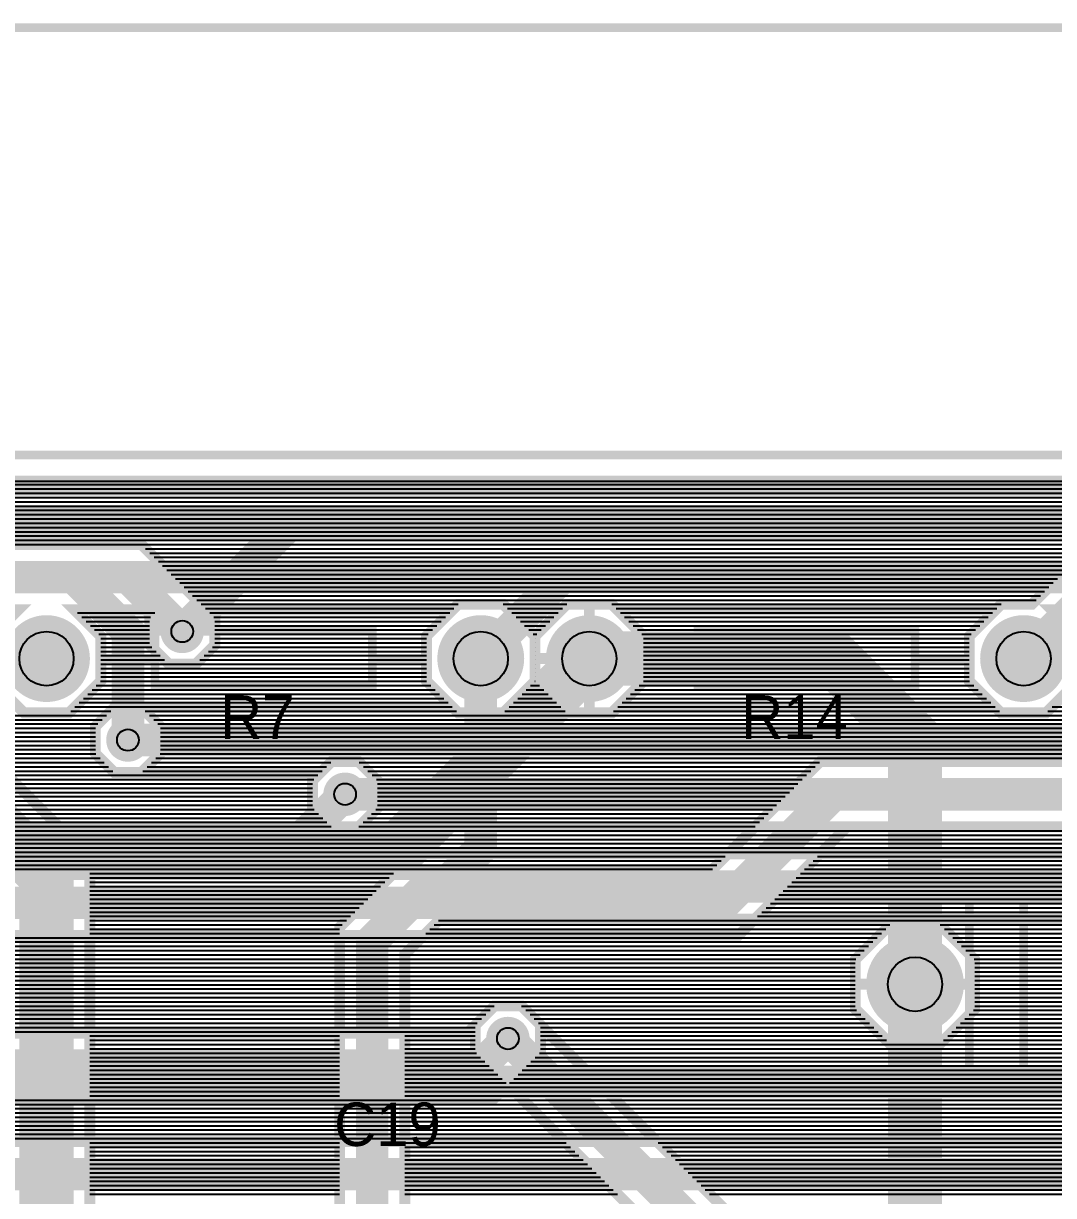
# Model space of a CAD drawing. Header units: inches. Extents: x -5.9 to 5.9, y -1.2 to 1.2.
# Drawn here: x 0.788 to 1.737, y 0.074 to 1.154 of the extents above; entities that cross this region are included whole.
import ezdxf

# ---------------------------------------------------------------- set-up
doc = ezdxf.new("R2010")
doc.units = ezdxf.units.IN
doc.layers.get('0').update_dxf_attribs({"linetype": 'CONTINUOUS'})

# ---------------------------------------------------------------- blocks, each defined once
blk = doc.blocks.new('EPAD')
at = {"const_width": 0.5}
blk.add_lwpolyline([(-0.25, 0, 1), (0.25, 0, 1)], format="xyb", close=True, dxfattribs=at)

msp = doc.modelspace()

# ---------------------------------------------------------------- linework, layer by layer
for points, const_width in [([(-5.627949, 1.149602), (5.887799, 1.149602)], 0.008), ([(-5.627949, -1.212602), (5.887799, -1.212602), (5.887799, 0.755902), (-5.627949, 0.755902), (-5.627949, -1.212602)], 0.008), ([(-5.627949, -1.212602), (5.887799, -1.212602), (5.887799, 0.755902), (-5.627949, 0.755902), (-5.627949, -1.212602)], 0.008), ([(-5.627949, -1.212602), (5.887799, -1.212602), (5.887799, 0.755902), (-5.627949, 0.755902), (-5.627949, -1.212602)], 0.008), ([(-5.4853, 0.731902), (5.745151, 0.731902), (5.705477, 0.692228)], 0.01), ([(-5.4853, 0.731902), (5.745151, 0.731902), (5.705477, 0.692228)], 0.01), ([(-5.028367, 0.7235), (3.496485, 0.7235), (3.701485, 0.5185)], 0.01), ([(1.971485, 0.4135), (1.071633, 0.4135), (1.054059, 0.431074), (1.054059, 0.455926), (1.061633, 0.4635), (0.871633, 0.4635), (0.854059, 0.481074), (0.854059, 0.505926), (0.871633, 0.5235), (1.183349, 0.5235), (1.159059, 0.547789), (1.159059, 0.589211), (1.188348, 0.6185), (1.22977, 0.6185), (1.259059, 0.589211), (1.259059, 0.547789), (1.234769, 0.5235), (1.283349, 0.5235), (1.259059, 0.547789), (1.259059, 0.589211), (1.288348, 0.6185), (1.32977, 0.6185), (1.359059, 0.589211), (1.359059, 0.547789), (1.334769, 0.5235), (1.683349, 0.5235), (1.659059, 0.547789), (1.659059, 0.589211), (1.688348, 0.6185), (1.716633, 0.6185), (1.821633, 0.7235)], 0.01), ([(3.709059, 0.4685), (3.484059, 0.6935), (-5.015941, 0.6935), (-5.065941, 0.6435), (-5.065941, -0.3565), (-4.990941, -0.4315)], 0.03), ([(0.934059, 0.5935), (1.034059, 0.6935), (5.109059, 0.6935), (5.159059, 0.6435), (5.159059, 0.5435), (5.209059, 0.4935), (5.634059, 0.4935), (5.684059, 0.4435), (5.684059, -0.4815), (5.634059, -0.5315), (5.409059, -0.5315), (5.359059, -0.5815), (5.359059, -0.7315)], 0.03), ([(3.309059, -0.5315), (3.234059, -0.4565), (3.234059, -0.1815), (3.184059, -0.1315), (2.834059, -0.1315), (2.784059, -0.0815), (2.784059, 0.6435), (2.734059, 0.6935), (1.834059, 0.6935), (1.709059, 0.5685)], 0.03), ([(-4.928367, 0.6735), (0.896485, 0.6735), (0.946485, 0.6235), (0.946485, 0.6235), (0.964059, 0.605926), (0.964059, 0.581074), (0.946485, 0.5635), (0.921633, 0.5635), (0.904059, 0.581074), (0.904059, 0.581074), (0.871633, 0.6135), (0.834769, 0.6135), (0.859059, 0.589211), (0.859059, 0.547789), (0.82977, 0.5185), (0.788348, 0.5185), (0.768348, 0.5385), (0.471485, 0.5385), (0.456484, 0.5235), (0.764059, 0.5235), (0.764059, 0.470068), (0.849059, 0.385068), (0.849059, -0.0915)], 0.01), ([(0.934059, 0.5935), (0.884059, 0.6435), (-4.915941, 0.6435), (-4.990941, 0.5685)], 0.03), ([(0.884059, 0.4935), (0.884059, 0.5935), (0.834059, 0.6435), (-3.240941, 0.6435), (-3.290941, 0.5935), (-3.290941, 0.2685)], 0.03), ([(2.209059, 0.5685), (2.134059, 0.6435), (0.284059, 0.6435), (0.109059, 0.4685), (-0.810941, 0.4685)], 0.03), ([(1.209059, 0.5685), (1.284059, 0.6435), (4.734059, 0.6435), (4.809059, 0.5685)], 0.03), ([(0.759059, 0.589211), (0.783349, 0.6135), (0.296485, 0.6135)], 0.01), ([(1.759059, 0.547789), (1.72977, 0.5185), (1.688348, 0.5185), (1.659059, 0.547789), (1.659059, 0.589211), (1.683349, 0.6135), (1.334769, 0.6135), (1.359059, 0.589211), (1.359059, 0.547789), (1.32977, 0.5185), (1.288348, 0.5185), (1.259059, 0.547789), (1.259059, 0.589211), (1.283349, 0.6135), (1.234769, 0.6135), (1.259059, 0.589211), (1.259059, 0.547789), (1.22977, 0.5185), (1.188348, 0.5185), (1.159059, 0.547789), (1.159059, 0.589211), (1.183349, 0.6135), (0.956485, 0.6135), (0.964059, 0.605926), (0.964059, 0.581074), (0.946485, 0.5635), (0.921633, 0.5635), (0.904059, 0.581074), (0.904059, 0.605926), (0.911633, 0.6135), (0.834769, 0.6135), (0.859059, 0.589211), (0.859059, 0.547789), (0.82977, 0.5185), (0.788348, 0.5185), (0.759059, 0.547789)], 0.01), ([(1.309059, 0.6185), (1.309059, 0.5685)], 0.01), ([(1.783349, 0.6135), (1.734769, 0.6135), (1.759059, 0.589211)], 0.01), ([(0.909059, 0.5435), (1.109059, 0.5435), (1.109059, 0.5935), (0.909059, 0.5935), (0.909059, 0.5435)], 0.008), ([(0.909059, 0.5435), (1.109059, 0.5435), (1.109059, 0.5935), (0.909059, 0.5935), (0.909059, 0.5435)], 0.008), ([(0.909059, 0.5435), (1.109059, 0.5435), (1.109059, 0.5935), (0.909059, 0.5935), (0.909059, 0.5435)], 0.008), ([(1.409059, 0.5435), (1.609059, 0.5435), (1.609059, 0.5935), (1.409059, 0.5935), (1.409059, 0.5435)], 0.008), ([(1.409059, 0.5435), (1.609059, 0.5435), (1.609059, 0.5935), (1.409059, 0.5935), (1.409059, 0.5435)], 0.008), ([(1.409059, 0.5435), (1.609059, 0.5435), (1.609059, 0.5935), (1.409059, 0.5935), (1.409059, 0.5435)], 0.008), ([(1.209059, 0.5685), (1.209059, 0.3935), (1.159059, 0.3435), (0.534059, 0.3435), (0.459059, 0.2685), (-0.690941, 0.2685)], 0.03), ([(0.409059, -0.1315), (0.409059, 0.5185), (0.459059, 0.5685), (0.809059, 0.5685)], 0.03), ([(0.609059, 0.4685), (0.609059, 0.3935), (1.134059, 0.3935), (1.309059, 0.5685)], 0.05), ([(1.609059, 0.2685), (1.609059, 0.4935), (1.534059, 0.5685), (1.309059, 0.5685)], 0.05), ([(0.909059, 0.5685), (0.859059, 0.5685)], 0.008), ([(0.909059, 0.5685), (0.859059, 0.5685)], 0.008), ([(0.909059, 0.5685), (0.859059, 0.5685)], 0.008), ([(1.159059, 0.5685), (1.109059, 0.5685)], 0.008), ([(1.159059, 0.5685), (1.109059, 0.5685)], 0.008), ([(1.159059, 0.5685), (1.109059, 0.5685)], 0.008), ([(1.259059, 0.5685), (1.309059, 0.5685)], 0.01), ([(1.259059, 0.5685), (1.309059, 0.5685)], 0.01), ([(1.359059, 0.5685), (1.309059, 0.5685)], 0.01), ([(1.359059, 0.5685), (1.309059, 0.5685)], 0.01), ([(1.309059, 0.5185), (1.309059, 0.5685)], 0.01), ([(1.409059, 0.5685), (1.359059, 0.5685)], 0.008), ([(1.409059, 0.5685), (1.359059, 0.5685)], 0.008), ([(1.409059, 0.5685), (1.359059, 0.5685)], 0.008), ([(1.659059, 0.5685), (1.609059, 0.5685)], 0.008), ([(1.659059, 0.5685), (1.609059, 0.5685)], 0.008), ([(1.659059, 0.5685), (1.609059, 0.5685)], 0.008), ([(0.854059, 0.481074), (0.854059, 0.505926), (0.871633, 0.5235), (0.896485, 0.5235), (0.914059, 0.505926), (0.914059, 0.481074), (0.896485, 0.4635), (0.871633, 0.4635), (0.854059, 0.481074)], 0.01), ([(0.884059, 0.4935), (1.884059, 0.4935)], 0.03), ([(0.809059, -0.1315), (0.809059, 0.3685), (0.709059, 0.4685)], 0.05), ([(4.009059, -0.5315), (3.834059, -0.3565), (3.009059, -0.3565), (2.959059, -0.3065), (2.959059, 0.0435), (2.909059, 0.0935), (-0.890941, 0.0935), (-0.940941, 0.1435), (-2.665941, 0.1435), (-2.990941, 0.4685)], 0.03), ([(0.496485, 0.3735), (1.421633, 0.3735), (1.521633, 0.4735), (1.861633, 0.4735)], 0.01), ([(1.084059, 0.4435), (1.034059, 0.3935), (0.509059, 0.3935), (0.509059, 0.4685)], 0.03), ([(1.054059, 0.431074), (1.054059, 0.455926), (1.071633, 0.4735), (1.096485, 0.4735), (1.114059, 0.455926), (1.114059, 0.431074), (1.096485, 0.4135), (1.071633, 0.4135), (1.054059, 0.431074)], 0.01), ([(0.309059, 0.4435), (0.384059, 0.4435), (0.484059, 0.3435), (1.434059, 0.3435), (1.534059, 0.4435), (1.884059, 0.4435), (1.884059, 0.2435), (1.934059, 0.1935), (2.459059, 0.1935)], 0.03), ([(1.959059, 0.4435), (1.084059, 0.4435)], 0.03), ([(1.854059, 0.4135), (1.546485, 0.4135), (1.446485, 0.3135), (0.64184, 0.3135), (0.664059, 0.291281), (0.664059, 0.245719), (0.64184, 0.2235), (1.196633, 0.2235), (1.204059, 0.230926), (1.204059, 0.230926), (1.221633, 0.2485), (1.246485, 0.2485), (1.264059, 0.230926), (1.264059, 0.206074), (1.246485, 0.1885), (1.246485, 0.1885), (1.221485, 0.1635), (0.421633, 0.1635), (0.396633, 0.1885), (-0.018515, 0.1885)], 0.01), ([(1.079059, -0.283719), (1.079059, 0.320926), (1.146633, 0.3885), (1.756559, 0.3885)], 0.01), ([(0.559059, 0.1685), (1.709059, 0.1685), (1.709059, 0.3685), (0.559059, 0.3685), (0.559059, 0.1685)], 0.008), ([(0.559059, 0.1685), (1.709059, 0.1685), (1.709059, 0.3685), (0.559059, 0.3685), (0.559059, 0.1685)], 0.008), ([(0.559059, 0.1685), (1.709059, 0.1685), (1.709059, 0.3685), (0.559059, 0.3685), (0.559059, 0.1685)], 0.008), ([(1.109059, -0.3315), (1.109059, 0.3085), (1.159059, 0.3585), (1.809059, 0.3585)], 0.03), ([(1.659059, 0.1685), (1.659059, 0.3685)], 0.008), ([(1.659059, 0.1685), (1.659059, 0.3685)], 0.008), ([(1.659059, 0.1685), (1.659059, 0.3685)], 0.008), ([(1.756559, 0.3285), (1.171485, 0.3285), (1.139059, 0.296074), (1.139059, -0.283719)], 0.01), ([(1.664059, 0.291281), (1.664059, 0.245719), (1.631841, 0.2135), (1.586278, 0.2135), (1.554059, 0.245719), (1.554059, 0.291281), (1.586278, 0.3235), (1.631841, 0.3235), (1.664059, 0.291281)], 0.01), ([(1.664059, 0.291281), (1.664059, 0.245719), (1.631841, 0.2135), (1.586278, 0.2135), (1.554059, 0.245719), (1.554059, 0.291281), (1.586278, 0.3235), (1.631841, 0.3235), (1.664059, 0.291281)], 0.01), ([(1.609059, 0.3235), (1.609059, 0.2685)], 0.01), ([(1.609059, 0.3235), (1.609059, 0.2685)], 0.01), ([(1.609059, 0.2685), (1.609059, -0.0315)], 0.05), ([(1.554059, 0.2685), (1.609059, 0.2685)], 0.01), ([(1.554059, 0.2685), (1.609059, 0.2685)], 0.01), ([(1.664059, 0.2685), (1.609059, 0.2685)], 0.01), ([(1.609059, 0.2135), (1.609059, 0.2685)], 0.01), ([(1.664059, 0.2685), (1.609059, 0.2685)], 0.01), ([(1.609059, 0.2135), (1.609059, 0.2685)], 0.01), ([(1.554059, -0.143926), (1.221633, 0.1885), (1.221633, 0.1885), (1.204059, 0.206074), (1.204059, 0.230926), (1.221633, 0.2485), (1.246485, 0.2485), (1.264059, 0.230926), (1.264059, 0.230926), (1.614059, -0.119074)], 0.01), ([(-1.243516, 0.1735), (-0.828515, 0.1735), (-0.778515, 0.1235), (-0.323722, 0.1235), (-0.345941, 0.145719), (-0.345941, 0.191281), (-0.313722, 0.2235), (-0.268159, 0.2235), (-0.235941, 0.191281), (-0.235941, 0.145719), (-0.25816, 0.1235), (1.986633, 0.1235)], 0.01), ([(-0.215941, 0.2185), (0.409059, 0.2185), (0.434059, 0.1935), (1.209059, 0.1935), (1.234059, 0.2185)], 0.03), ([(1.234059, 0.2185), (1.584059, -0.1315), (1.584059, -0.9565), (1.634059, -1.0065), (1.909059, -1.0065), (1.959059, -0.9565), (1.959059, -0.4065)], 0.03), ([(1.809059, 0.1785), (-0.030941, 0.1785), (-0.040941, 0.1685)], 0.03), ([(3.309059, 0.1685), (3.234059, 0.0935), (-0.790941, 0.0935), (-0.840941, 0.1435), (-1.715941, 0.1435), (-1.765941, 0.0935)], 0.03)]:
    msp.add_lwpolyline(points, dxfattribs=dict(const_width=const_width))
for points in [[(-5.4853, 0.731902), (5.745151, 0.731902)], [(-5.4853, 0.731902), (5.745151, 0.731902)], [(-5.482119, 0.72872), (5.74197, 0.72872)], [(-5.482119, 0.72872), (5.74197, 0.72872)], [(-5.478182, 0.724783), (5.738033, 0.724783)], [(-5.478182, 0.724783), (5.738033, 0.724783)], [(-5.474245, 0.720846), (1.81898, 0.720846)], [(-5.470308, 0.716909), (1.815043, 0.716909)], [(-5.466371, 0.712972), (1.811106, 0.712972)], [(-5.462434, 0.709035), (1.807169, 0.709035)], [(-5.458497, 0.705098), (1.803232, 0.705098)], [(-5.45456, 0.701161), (1.799295, 0.701161)], [(-5.450623, 0.697224), (1.795358, 0.697224)], [(-5.446686, 0.693287), (1.791421, 0.693287)], [(-5.445626, 0.68935), (1.787484, 0.68935)], [(-5.445626, 0.685413), (1.783547, 0.685413)], [(-5.445626, 0.681476), (1.77961, 0.681476)], [(-5.445626, 0.677539), (1.775673, 0.677539)], [(-5.445626, 0.673602), (1.771736, 0.673602)], [(0.900319, 0.669665), (1.767799, 0.669665)], [(0.904256, 0.665728), (1.763862, 0.665728)], [(0.908193, 0.661791), (1.759925, 0.661791)], [(0.91213, 0.657854), (1.755988, 0.657854)], [(0.916067, 0.653917), (1.752051, 0.653917)], [(0.920004, 0.64998), (1.748114, 0.64998)], [(0.923941, 0.646043), (1.744177, 0.646043)], [(0.927878, 0.642106), (1.74024, 0.642106)], [(0.931815, 0.638169), (1.736303, 0.638169)], [(0.935752, 0.634232), (1.732366, 0.634232)], [(0.939689, 0.630295), (1.728429, 0.630295)], [(0.943626, 0.626358), (1.724492, 0.626358)], [(0.947564, 0.622421), (1.720555, 0.622421)], [(0.951501, 0.618484), (1.188333, 0.618484)], [(1.229785, 0.618484), (1.288333, 0.618484)], [(1.329785, 0.618484), (1.688333, 0.618484)], [(0.837659, 0.61061), (0.874524, 0.61061)], [(0.837659, 0.61061), (0.908743, 0.61061)], [(0.841596, 0.606673), (0.878461, 0.606673)], [(0.841596, 0.606673), (0.904806, 0.606673)], [(0.955438, 0.614547), (1.184396, 0.614547)], [(0.959375, 0.61061), (1.180459, 0.61061)], [(0.959375, 0.61061), (1.180459, 0.61061)], [(0.963312, 0.606673), (1.176522, 0.606673)], [(0.963312, 0.606673), (1.176522, 0.606673)], [(1.233722, 0.614547), (1.284396, 0.614547)], [(1.237659, 0.61061), (1.280459, 0.61061)], [(1.237659, 0.61061), (1.280459, 0.61061)], [(1.241596, 0.606673), (1.276522, 0.606673)], [(1.241596, 0.606673), (1.276522, 0.606673)], [(1.333722, 0.614547), (1.684396, 0.614547)], [(1.337659, 0.61061), (1.680459, 0.61061)], [(1.337659, 0.61061), (1.680459, 0.61061)], [(1.341596, 0.606673), (1.676522, 0.606673)], [(1.341596, 0.606673), (1.676522, 0.606673)], [(0.845533, 0.602736), (0.882398, 0.602736)], [(0.845533, 0.602736), (0.904059, 0.602736)], [(0.84947, 0.598799), (0.886335, 0.598799)], [(0.84947, 0.598799), (0.904059, 0.598799)], [(0.853407, 0.594862), (0.890272, 0.594862)], [(0.853407, 0.594862), (0.904059, 0.594862)], [(0.964059, 0.602736), (1.172585, 0.602736)], [(0.964059, 0.602736), (1.172585, 0.602736)], [(0.964059, 0.598799), (1.168648, 0.598799)], [(0.964059, 0.598799), (1.168648, 0.598799)], [(0.964059, 0.594862), (1.164711, 0.594862)], [(0.964059, 0.594862), (1.164711, 0.594862)], [(1.245533, 0.602736), (1.272585, 0.602736)], [(1.245533, 0.602736), (1.272585, 0.602736)], [(1.24947, 0.598799), (1.268648, 0.598799)], [(1.24947, 0.598799), (1.268648, 0.598799)], [(1.253407, 0.594862), (1.264711, 0.594862)], [(1.253407, 0.594862), (1.264711, 0.594862)], [(1.345533, 0.602736), (1.672585, 0.602736)], [(1.345533, 0.602736), (1.672585, 0.602736)], [(1.34947, 0.598799), (1.668648, 0.598799)], [(1.34947, 0.598799), (1.668648, 0.598799)], [(1.353407, 0.594862), (1.664711, 0.594862)], [(1.353407, 0.594862), (1.664711, 0.594862)], [(0.857344, 0.590925), (0.894209, 0.590925)], [(0.857344, 0.590925), (0.904059, 0.590925)], [(0.859059, 0.586988), (0.898146, 0.586988)], [(0.859059, 0.586988), (0.904059, 0.586988)], [(0.964059, 0.590925), (1.160774, 0.590925)], [(0.964059, 0.590925), (1.160774, 0.590925)], [(0.964059, 0.586988), (1.159059, 0.586988)], [(0.964059, 0.586988), (1.159059, 0.586988)], [(1.257344, 0.590925), (1.260774, 0.590925)], [(1.257344, 0.590925), (1.260774, 0.590925)], [(1.259059, 0.586988), (1.259059, 0.586988)], [(1.259059, 0.586988), (1.259059, 0.586988)], [(1.357344, 0.590925), (1.660774, 0.590925)], [(1.357344, 0.590925), (1.660774, 0.590925)], [(1.359059, 0.586988), (1.659059, 0.586988)], [(1.359059, 0.586988), (1.659059, 0.586988)], [(0.859059, 0.583051), (0.902083, 0.583051)], [(0.859059, 0.583051), (0.904059, 0.583051)], [(0.859059, 0.579114), (0.906019, 0.579114)], [(0.859059, 0.579114), (0.906019, 0.579114)], [(0.859059, 0.575177), (0.909956, 0.575177)], [(0.859059, 0.575177), (0.909956, 0.575177)], [(0.958162, 0.575177), (1.159059, 0.575177)], [(0.958162, 0.575177), (1.159059, 0.575177)], [(0.962099, 0.579114), (1.159059, 0.579114)], [(0.962099, 0.579114), (1.159059, 0.579114)], [(0.964059, 0.583051), (1.159059, 0.583051)], [(0.964059, 0.583051), (1.159059, 0.583051)], [(1.259059, 0.583051), (1.259059, 0.583051)], [(1.259059, 0.583051), (1.259059, 0.583051)], [(1.259059, 0.579114), (1.259059, 0.579114)], [(1.259059, 0.579114), (1.259059, 0.579114)], [(1.259059, 0.575177), (1.259059, 0.575177)], [(1.259059, 0.575177), (1.259059, 0.575177)], [(1.359059, 0.583051), (1.659059, 0.583051)], [(1.359059, 0.583051), (1.659059, 0.583051)], [(1.359059, 0.579114), (1.659059, 0.579114)], [(1.359059, 0.579114), (1.659059, 0.579114)], [(1.359059, 0.575177), (1.659059, 0.575177)], [(1.359059, 0.575177), (1.659059, 0.575177)], [(0.859059, 0.57124), (0.913893, 0.57124)], [(0.859059, 0.57124), (0.913893, 0.57124)], [(0.859059, 0.567303), (0.91783, 0.567303)], [(0.859059, 0.567303), (0.91783, 0.567303)], [(0.859059, 0.563366), (1.159059, 0.563366)], [(0.859059, 0.563366), (1.159059, 0.563366)], [(0.950288, 0.567303), (1.159059, 0.567303)], [(0.950288, 0.567303), (1.159059, 0.567303)], [(0.954225, 0.57124), (1.159059, 0.57124)], [(0.954225, 0.57124), (1.159059, 0.57124)], [(1.259059, 0.57124), (1.259059, 0.57124)], [(1.259059, 0.57124), (1.259059, 0.57124)], [(1.259059, 0.567303), (1.259059, 0.567303)], [(1.259059, 0.567303), (1.259059, 0.567303)], [(1.259059, 0.563366), (1.259059, 0.563366)], [(1.259059, 0.563366), (1.259059, 0.563366)], [(1.359059, 0.57124), (1.659059, 0.57124)], [(1.359059, 0.57124), (1.659059, 0.57124)], [(1.359059, 0.567303), (1.659059, 0.567303)], [(1.359059, 0.567303), (1.659059, 0.567303)], [(1.359059, 0.563366), (1.659059, 0.563366)], [(1.359059, 0.563366), (1.659059, 0.563366)], [(0.859059, 0.559429), (1.159059, 0.559429)], [(0.859059, 0.559429), (1.159059, 0.559429)], [(0.859059, 0.555492), (1.159059, 0.555492)], [(0.859059, 0.555492), (1.159059, 0.555492)], [(0.859059, 0.551555), (1.159059, 0.551555)], [(0.859059, 0.551555), (1.159059, 0.551555)], [(1.259059, 0.559429), (1.259059, 0.559429)], [(1.259059, 0.559429), (1.259059, 0.559429)], [(1.259059, 0.555492), (1.259059, 0.555492)], [(1.259059, 0.555492), (1.259059, 0.555492)], [(1.259059, 0.551555), (1.259059, 0.551555)], [(1.259059, 0.551555), (1.259059, 0.551555)], [(1.359059, 0.559429), (1.659059, 0.559429)], [(1.359059, 0.559429), (1.659059, 0.559429)], [(1.359059, 0.555492), (1.659059, 0.555492)], [(1.359059, 0.555492), (1.659059, 0.555492)], [(1.359059, 0.551555), (1.659059, 0.551555)], [(1.359059, 0.551555), (1.659059, 0.551555)], [(0.85495, 0.543681), (1.163168, 0.543681)], [(0.85495, 0.543681), (1.163168, 0.543681)], [(0.858887, 0.547618), (1.159231, 0.547618)], [(0.858887, 0.547618), (1.159231, 0.547618)], [(1.25495, 0.543681), (1.263168, 0.543681)], [(1.25495, 0.543681), (1.263168, 0.543681)], [(1.258887, 0.547618), (1.259231, 0.547618)], [(1.258887, 0.547618), (1.259231, 0.547618)], [(1.35495, 0.543681), (1.663168, 0.543681)], [(1.35495, 0.543681), (1.663168, 0.543681)], [(1.358887, 0.547618), (1.659231, 0.547618)], [(1.358887, 0.547618), (1.659231, 0.547618)], [(0.843139, 0.53187), (1.174979, 0.53187)], [(0.843139, 0.53187), (1.174979, 0.53187)], [(0.847076, 0.535807), (1.171042, 0.535807)], [(0.847076, 0.535807), (1.171042, 0.535807)], [(0.851013, 0.539744), (1.167105, 0.539744)], [(0.851013, 0.539744), (1.167105, 0.539744)], [(1.243139, 0.53187), (1.274979, 0.53187)], [(1.243139, 0.53187), (1.274979, 0.53187)], [(1.247076, 0.535807), (1.271042, 0.535807)], [(1.247076, 0.535807), (1.271042, 0.535807)], [(1.251013, 0.539744), (1.267105, 0.539744)], [(1.251013, 0.539744), (1.267105, 0.539744)], [(1.343139, 0.53187), (1.674979, 0.53187)], [(1.343139, 0.53187), (1.674979, 0.53187)], [(1.347076, 0.535807), (1.671042, 0.535807)], [(1.347076, 0.535807), (1.671042, 0.535807)], [(1.351013, 0.539744), (1.667105, 0.539744)], [(1.351013, 0.539744), (1.667105, 0.539744)], [(0.831328, 0.520059), (0.868192, 0.520059)], [(0.831328, 0.520059), (0.868192, 0.520059)], [(0.835265, 0.523996), (1.182853, 0.523996)], [(0.835265, 0.523996), (1.182853, 0.523996)], [(0.839202, 0.527933), (1.178916, 0.527933)], [(0.839202, 0.527933), (1.178916, 0.527933)], [(0.899926, 0.520059), (1.18679, 0.520059)], [(1.231328, 0.520059), (1.28679, 0.520059)], [(1.235265, 0.523996), (1.282853, 0.523996)], [(1.235265, 0.523996), (1.282853, 0.523996)], [(1.239202, 0.527933), (1.278916, 0.527933)], [(1.239202, 0.527933), (1.278916, 0.527933)], [(1.331328, 0.520059), (1.68679, 0.520059)], [(1.335265, 0.523996), (1.682853, 0.523996)], [(1.335265, 0.523996), (1.682853, 0.523996)], [(1.339202, 0.527933), (1.678916, 0.527933)], [(1.339202, 0.527933), (1.678916, 0.527933)], [(1.731328, 0.520059), (1.78679, 0.520059)], [(1.735265, 0.523996), (1.782853, 0.523996)], [(0.764059, 0.516122), (0.864255, 0.516122)], [(0.764059, 0.516122), (0.864255, 0.516122)], [(0.764059, 0.512185), (0.860318, 0.512185)], [(0.764059, 0.512185), (0.860318, 0.512185)], [(0.764059, 0.508248), (0.856381, 0.508248)], [(0.764059, 0.508248), (0.856381, 0.508248)], [(0.903863, 0.516122), (1.864255, 0.516122)], [(0.9078, 0.512185), (1.860318, 0.512185)], [(0.911737, 0.508248), (1.856381, 0.508248)], [(0.764059, 0.504311), (0.854059, 0.504311)], [(0.764059, 0.504311), (0.854059, 0.504311)], [(0.764059, 0.500374), (0.854059, 0.500374)], [(0.764059, 0.500374), (0.854059, 0.500374)], [(0.914059, 0.504311), (1.854059, 0.504311)], [(0.914059, 0.500374), (1.854059, 0.500374)], [(0.764059, 0.496437), (0.854059, 0.496437)], [(0.764059, 0.496437), (0.854059, 0.496437)], [(0.764059, 0.4925), (0.854059, 0.4925)], [(0.764059, 0.4925), (0.854059, 0.4925)], [(0.764059, 0.488563), (0.854059, 0.488563)], [(0.764059, 0.488563), (0.854059, 0.488563)], [(0.914059, 0.496437), (1.854059, 0.496437)], [(0.914059, 0.4925), (1.854059, 0.4925)], [(0.914059, 0.488563), (1.854059, 0.488563)], [(0.764059, 0.484626), (0.854059, 0.484626)], [(0.764059, 0.484626), (0.854059, 0.484626)], [(0.764059, 0.480689), (0.854444, 0.480689)], [(0.764059, 0.480689), (0.854444, 0.480689)], [(0.764059, 0.476752), (0.858381, 0.476752)], [(0.764059, 0.476752), (0.858381, 0.476752)], [(0.909737, 0.476752), (1.858381, 0.476752)], [(0.913674, 0.480689), (1.854444, 0.480689)], [(0.914059, 0.484626), (1.854059, 0.484626)], [(0.764059, 0.472815), (0.862318, 0.472815)], [(0.764059, 0.472815), (0.862318, 0.472815)], [(0.764059, 0.468878), (0.866255, 0.468878)], [(0.764059, 0.464941), (0.870192, 0.464941)], [(0.765249, 0.468878), (0.866255, 0.468878)], [(0.769186, 0.464941), (0.870192, 0.464941)], [(0.897926, 0.464941), (1.063074, 0.464941)], [(0.901863, 0.468878), (1.067011, 0.468878)], [(0.9058, 0.472815), (1.070948, 0.472815)], [(1.09717, 0.472815), (1.520949, 0.472815)], [(1.101107, 0.468878), (1.517012, 0.468878)], [(1.105044, 0.464941), (1.513075, 0.464941)], [(0.764059, 0.461004), (1.059137, 0.461004)], [(0.764059, 0.457067), (1.0552, 0.457067)], [(0.773123, 0.461004), (1.059137, 0.461004)], [(0.77706, 0.457067), (1.0552, 0.457067)], [(1.108981, 0.461004), (1.509138, 0.461004)], [(1.112918, 0.457067), (1.505201, 0.457067)], [(0.764059, 0.45313), (1.054059, 0.45313)], [(0.764059, 0.449193), (1.054059, 0.449193)], [(0.764059, 0.445256), (1.054059, 0.445256)], [(0.780997, 0.45313), (1.054059, 0.45313)], [(0.784934, 0.449193), (1.054059, 0.449193)], [(0.788871, 0.445256), (1.054059, 0.445256)], [(1.114059, 0.45313), (1.501264, 0.45313)], [(1.114059, 0.449193), (1.497327, 0.449193)], [(1.114059, 0.445256), (1.49339, 0.445256)], [(0.764059, 0.441319), (1.054059, 0.441319)], [(0.764059, 0.437382), (1.054059, 0.437382)], [(0.764059, 0.433445), (1.054059, 0.433445)], [(0.792808, 0.441319), (1.054059, 0.441319)], [(0.796745, 0.437382), (1.054059, 0.437382)], [(0.800682, 0.433445), (1.054059, 0.433445)], [(1.114059, 0.441319), (1.489453, 0.441319)], [(1.114059, 0.437382), (1.485516, 0.437382)], [(1.114059, 0.433445), (1.481579, 0.433445)], [(0.764059, 0.429508), (1.055625, 0.429508)], [(0.764059, 0.425571), (1.059562, 0.425571)], [(0.764059, 0.421634), (1.063499, 0.421634)], [(0.804619, 0.429508), (1.055625, 0.429508)], [(0.808556, 0.425571), (1.059562, 0.425571)], [(0.812493, 0.421634), (1.063499, 0.421634)], [(1.104619, 0.421634), (1.469768, 0.421634)], [(1.108556, 0.425571), (1.473705, 0.425571)], [(1.112493, 0.429508), (1.477642, 0.429508)], [(0.764059, 0.417697), (1.067436, 0.417697)], [(0.764059, 0.41376), (1.071373, 0.41376)], [(0.81643, 0.417697), (1.067436, 0.417697)], [(0.820367, 0.41376), (1.071373, 0.41376)], [(1.096745, 0.41376), (1.461894, 0.41376)], [(1.100682, 0.417697), (1.465831, 0.417697)], [(0.460161, 0.409823), (1.457957, 0.409823)], [(0.464098, 0.405886), (1.45402, 0.405886)], [(0.468035, 0.401949), (1.450083, 0.401949)], [(0.824304, 0.409823), (1.756559, 0.409823)], [(0.828241, 0.405886), (1.756559, 0.405886)], [(0.832178, 0.401949), (1.756559, 0.401949)], [(1.534933, 0.401949), (1.756559, 0.401949)], [(1.53887, 0.405886), (1.756559, 0.405886)], [(1.542807, 0.409823), (1.756559, 0.409823)], [(0.471972, 0.398012), (1.446146, 0.398012)], [(0.475909, 0.394075), (1.442209, 0.394075)], [(0.479846, 0.390138), (1.438272, 0.390138)], [(0.836115, 0.398012), (1.756559, 0.398012)], [(0.840052, 0.394075), (1.756559, 0.394075)], [(0.843989, 0.390138), (1.756559, 0.390138)], [(1.523122, 0.390138), (1.756559, 0.390138)], [(1.527059, 0.394075), (1.756559, 0.394075)], [(1.530996, 0.398012), (1.756559, 0.398012)], [(0.483783, 0.386201), (1.434335, 0.386201)], [(0.48772, 0.382264), (1.430398, 0.382264)], [(0.491657, 0.378327), (1.426461, 0.378327)], [(0.847926, 0.386201), (1.144335, 0.386201)], [(0.849059, 0.382264), (1.140398, 0.382264)], [(0.849059, 0.378327), (1.136461, 0.378327)], [(1.511311, 0.378327), (1.756559, 0.378327)], [(1.515248, 0.382264), (1.756559, 0.382264)], [(1.519185, 0.386201), (1.756559, 0.386201)], [(0.495594, 0.37439), (1.422524, 0.37439)], [(0.849059, 0.37439), (1.132524, 0.37439)], [(0.849059, 0.370453), (1.128587, 0.370453)], [(1.503437, 0.370453), (1.756559, 0.370453)], [(1.507374, 0.37439), (1.756559, 0.37439)], [(0.849059, 0.366516), (1.12465, 0.366516)], [(0.849059, 0.362579), (1.120713, 0.362579)], [(0.849059, 0.358642), (1.116776, 0.358642)], [(1.491626, 0.358642), (1.756559, 0.358642)], [(1.495563, 0.362579), (1.756559, 0.362579)], [(1.4995, 0.366516), (1.756559, 0.366516)], [(0.849059, 0.354705), (1.112839, 0.354705)], [(0.849059, 0.350768), (1.108902, 0.350768)], [(0.849059, 0.346831), (1.104965, 0.346831)], [(1.479815, 0.346831), (1.756559, 0.346831)], [(1.483752, 0.350768), (1.756559, 0.350768)], [(1.487689, 0.354705), (1.756559, 0.354705)], [(0.849059, 0.342894), (1.101028, 0.342894)], [(0.849059, 0.338957), (1.097091, 0.338957)], [(0.849059, 0.33502), (1.093154, 0.33502)], [(1.468004, 0.33502), (1.756559, 0.33502)], [(1.471941, 0.338957), (1.756559, 0.338957)], [(1.475878, 0.342894), (1.756559, 0.342894)], [(0.849059, 0.331083), (1.089217, 0.331083)], [(0.849059, 0.327146), (1.08528, 0.327146)], [(1.17013, 0.327146), (1.756559, 0.327146)], [(1.46013, 0.327146), (1.756559, 0.327146)], [(1.464067, 0.331083), (1.756559, 0.331083)], [(0.849059, 0.323209), (1.081343, 0.323209)], [(0.849059, 0.319272), (1.079059, 0.319272)], [(0.849059, 0.315335), (1.079059, 0.315335)], [(1.158319, 0.315335), (1.578113, 0.315335)], [(1.162256, 0.319272), (1.58205, 0.319272)], [(1.166193, 0.323209), (1.585987, 0.323209)], [(1.448319, 0.315335), (1.578113, 0.315335)], [(1.452256, 0.319272), (1.58205, 0.319272)], [(1.456193, 0.323209), (1.585987, 0.323209)], [(1.632131, 0.323209), (1.756559, 0.323209)], [(1.632131, 0.323209), (1.756559, 0.323209)], [(1.636069, 0.319272), (1.756559, 0.319272)], [(1.636069, 0.319272), (1.756559, 0.319272)], [(1.640006, 0.315335), (1.756559, 0.315335)], [(1.640006, 0.315335), (1.756559, 0.315335)], [(0.643943, 0.311398), (1.574176, 0.311398)], [(0.64788, 0.307461), (1.570239, 0.307461)], [(0.651817, 0.303524), (1.566302, 0.303524)], [(0.849059, 0.311398), (1.079059, 0.311398)], [(0.849059, 0.307461), (1.079059, 0.307461)], [(0.849059, 0.303524), (1.079059, 0.303524)], [(1.146508, 0.303524), (1.566302, 0.303524)], [(1.150445, 0.307461), (1.570239, 0.307461)], [(1.154382, 0.311398), (1.574176, 0.311398)], [(1.643943, 0.311398), (1.756559, 0.311398)], [(1.643943, 0.311398), (1.756559, 0.311398)], [(1.64788, 0.307461), (1.756559, 0.307461)], [(1.64788, 0.307461), (1.756559, 0.307461)], [(1.651817, 0.303524), (1.756559, 0.303524)], [(1.651817, 0.303524), (1.756559, 0.303524)], [(0.655754, 0.299587), (1.562365, 0.299587)], [(0.659691, 0.29565), (1.558428, 0.29565)], [(0.663628, 0.291713), (1.554491, 0.291713)], [(0.849059, 0.299587), (1.079059, 0.299587)], [(0.849059, 0.29565), (1.079059, 0.29565)], [(0.849059, 0.291713), (1.079059, 0.291713)], [(1.139059, 0.29565), (1.558428, 0.29565)], [(1.139059, 0.291713), (1.554491, 0.291713)], [(1.142571, 0.299587), (1.562365, 0.299587)], [(1.655754, 0.299587), (1.756559, 0.299587)], [(1.655754, 0.299587), (1.756559, 0.299587)], [(1.659691, 0.29565), (1.756559, 0.29565)], [(1.659691, 0.29565), (1.756559, 0.29565)], [(1.663628, 0.291713), (1.756559, 0.291713)], [(1.663628, 0.291713), (1.756559, 0.291713)], [(0.664059, 0.287776), (1.554059, 0.287776)], [(0.664059, 0.283839), (1.554059, 0.283839)], [(0.849059, 0.287776), (1.079059, 0.287776)], [(0.849059, 0.283839), (1.079059, 0.283839)], [(1.139059, 0.287776), (1.554059, 0.287776)], [(1.139059, 0.283839), (1.554059, 0.283839)], [(1.664059, 0.287776), (1.756559, 0.287776)], [(1.664059, 0.287776), (1.756559, 0.287776)], [(1.664059, 0.283839), (1.756559, 0.283839)], [(1.664059, 0.283839), (1.756559, 0.283839)], [(0.664059, 0.279902), (1.554059, 0.279902)], [(0.664059, 0.275965), (1.554059, 0.275965)], [(0.664059, 0.272028), (1.554059, 0.272028)], [(0.849059, 0.279902), (1.079059, 0.279902)], [(0.849059, 0.275965), (1.079059, 0.275965)], [(0.849059, 0.272028), (1.079059, 0.272028)], [(1.139059, 0.279902), (1.554059, 0.279902)], [(1.139059, 0.275965), (1.554059, 0.275965)], [(1.139059, 0.272028), (1.554059, 0.272028)], [(1.664059, 0.279902), (1.756559, 0.279902)], [(1.664059, 0.279902), (1.756559, 0.279902)], [(1.664059, 0.275965), (1.756559, 0.275965)], [(1.664059, 0.275965), (1.756559, 0.275965)], [(1.664059, 0.272028), (1.756559, 0.272028)], [(1.664059, 0.272028), (1.756559, 0.272028)], [(0.664059, 0.268091), (1.554059, 0.268091)], [(0.664059, 0.264154), (1.554059, 0.264154)], [(0.664059, 0.260217), (1.554059, 0.260217)], [(0.849059, 0.268091), (1.079059, 0.268091)], [(0.849059, 0.264154), (1.079059, 0.264154)], [(0.849059, 0.260217), (1.079059, 0.260217)], [(1.139059, 0.268091), (1.554059, 0.268091)], [(1.139059, 0.264154), (1.554059, 0.264154)], [(1.139059, 0.260217), (1.554059, 0.260217)], [(1.664059, 0.268091), (1.756559, 0.268091)], [(1.664059, 0.268091), (1.756559, 0.268091)], [(1.664059, 0.264154), (1.756559, 0.264154)], [(1.664059, 0.264154), (1.756559, 0.264154)], [(1.664059, 0.260217), (1.756559, 0.260217)], [(1.664059, 0.260217), (1.756559, 0.260217)], [(0.664059, 0.25628), (1.554059, 0.25628)], [(0.664059, 0.252343), (1.554059, 0.252343)], [(0.664059, 0.248406), (1.221539, 0.248406)], [(0.849059, 0.25628), (1.079059, 0.25628)], [(0.849059, 0.252343), (1.079059, 0.252343)], [(0.849059, 0.248406), (1.079059, 0.248406)], [(1.139059, 0.25628), (1.554059, 0.25628)], [(1.139059, 0.252343), (1.554059, 0.252343)], [(1.139059, 0.248406), (1.221539, 0.248406)], [(1.24658, 0.248406), (1.554059, 0.248406)], [(1.24658, 0.248406), (1.554059, 0.248406)], [(1.664059, 0.25628), (1.756559, 0.25628)], [(1.664059, 0.25628), (1.756559, 0.25628)], [(1.664059, 0.252343), (1.756559, 0.252343)], [(1.664059, 0.252343), (1.756559, 0.252343)], [(1.664059, 0.248406), (1.756559, 0.248406)], [(1.664059, 0.248406), (1.756559, 0.248406)], [(0.658872, 0.240531), (1.213665, 0.240531)], [(0.662809, 0.244469), (1.217602, 0.244469)], [(0.849059, 0.244469), (1.079059, 0.244469)], [(0.849059, 0.240531), (1.079059, 0.240531)], [(1.139059, 0.244469), (1.217602, 0.244469)], [(1.139059, 0.240531), (1.213665, 0.240531)], [(1.250517, 0.244469), (1.555309, 0.244469)], [(1.250517, 0.244469), (1.555309, 0.244469)], [(1.254454, 0.240531), (1.559246, 0.240531)], [(1.254454, 0.240531), (1.559246, 0.240531)], [(1.658872, 0.240531), (1.756559, 0.240531)], [(1.658872, 0.240531), (1.756559, 0.240531)], [(1.662809, 0.244469), (1.756559, 0.244469)], [(1.662809, 0.244469), (1.756559, 0.244469)], [(0.647061, 0.22872), (1.201854, 0.22872)], [(0.650998, 0.232657), (1.205791, 0.232657)], [(0.654935, 0.236594), (1.209728, 0.236594)], [(0.849059, 0.236594), (1.079059, 0.236594)], [(0.849059, 0.232657), (1.079059, 0.232657)], [(0.849059, 0.22872), (1.079059, 0.22872)], [(1.139059, 0.236594), (1.209728, 0.236594)], [(1.139059, 0.232657), (1.205791, 0.232657)], [(1.139059, 0.22872), (1.204059, 0.22872)], [(1.258391, 0.236594), (1.563183, 0.236594)], [(1.258391, 0.236594), (1.563183, 0.236594)], [(1.262328, 0.232657), (1.56712, 0.232657)], [(1.262328, 0.232657), (1.56712, 0.232657)], [(1.264059, 0.22872), (1.571057, 0.22872)], [(1.266264, 0.22872), (1.571057, 0.22872)], [(1.647061, 0.22872), (1.756559, 0.22872)], [(1.647061, 0.22872), (1.756559, 0.22872)], [(1.650998, 0.232657), (1.756559, 0.232657)], [(1.650998, 0.232657), (1.756559, 0.232657)], [(1.654935, 0.236594), (1.756559, 0.236594)], [(1.654935, 0.236594), (1.756559, 0.236594)], [(0.643124, 0.224783), (1.197917, 0.224783)], [(0.849059, 0.224783), (1.079059, 0.224783)], [(0.849059, 0.220846), (1.079059, 0.220846)], [(0.849059, 0.216909), (1.079059, 0.216909)], [(1.139059, 0.224783), (1.204059, 0.224783)], [(1.139059, 0.220846), (1.204059, 0.220846)], [(1.139059, 0.216909), (1.204059, 0.216909)], [(1.264059, 0.224783), (1.574994, 0.224783)], [(1.264059, 0.220846), (1.578931, 0.220846)], [(1.264059, 0.216909), (1.582869, 0.216909)], [(1.270201, 0.224783), (1.574994, 0.224783)], [(1.274138, 0.220846), (1.578931, 0.220846)], [(1.278075, 0.216909), (1.582869, 0.216909)], [(1.63525, 0.216909), (1.756559, 0.216909)], [(1.63525, 0.216909), (1.756559, 0.216909)], [(1.639187, 0.220846), (1.756559, 0.220846)], [(1.639187, 0.220846), (1.756559, 0.220846)], [(1.643124, 0.224783), (1.756559, 0.224783)], [(1.643124, 0.224783), (1.756559, 0.224783)], [(0.849059, 0.212972), (1.079059, 0.212972)], [(0.849059, 0.209035), (1.079059, 0.209035)], [(1.139059, 0.212972), (1.204059, 0.212972)], [(1.139059, 0.209035), (1.204059, 0.209035)], [(1.264059, 0.212972), (1.756559, 0.212972)], [(1.264059, 0.209035), (1.756559, 0.209035)], [(1.282012, 0.212972), (1.756559, 0.212972)], [(1.285949, 0.209035), (1.756559, 0.209035)], [(0.849059, 0.205098), (1.079059, 0.205098)], [(0.849059, 0.201161), (1.079059, 0.201161)], [(0.849059, 0.197224), (1.079059, 0.197224)], [(1.139059, 0.205098), (1.205035, 0.205098)], [(1.139059, 0.201161), (1.208972, 0.201161)], [(1.139059, 0.197224), (1.212909, 0.197224)], [(1.255209, 0.197224), (1.756559, 0.197224)], [(1.259146, 0.201161), (1.756559, 0.201161)], [(1.263083, 0.205098), (1.756559, 0.205098)], [(1.289886, 0.205098), (1.756559, 0.205098)], [(1.293823, 0.201161), (1.756559, 0.201161)], [(1.29776, 0.197224), (1.756559, 0.197224)], [(0.849059, 0.193287), (1.079059, 0.193287)], [(0.849059, 0.18935), (1.079059, 0.18935)], [(0.849059, 0.185413), (1.079059, 0.185413)], [(1.139059, 0.193287), (1.216846, 0.193287)], [(1.139059, 0.18935), (1.220783, 0.18935)], [(1.139059, 0.185413), (1.22472, 0.185413)], [(1.243398, 0.185413), (1.756559, 0.185413)], [(1.247335, 0.18935), (1.756559, 0.18935)], [(1.251272, 0.193287), (1.756559, 0.193287)], [(1.301697, 0.193287), (1.756559, 0.193287)], [(1.305634, 0.18935), (1.756559, 0.18935)], [(1.309571, 0.185413), (1.756559, 0.185413)], [(0.849059, 0.181476), (1.079059, 0.181476)], [(0.849059, 0.177539), (1.079059, 0.177539)], [(0.849059, 0.173602), (1.079059, 0.173602)], [(1.139059, 0.181476), (1.228657, 0.181476)], [(1.139059, 0.177539), (1.232594, 0.177539)], [(1.139059, 0.173602), (1.236531, 0.173602)], [(1.231587, 0.173602), (1.756559, 0.173602)], [(1.235524, 0.177539), (1.756559, 0.177539)], [(1.239461, 0.181476), (1.756559, 0.181476)], [(1.313508, 0.181476), (1.756559, 0.181476)], [(1.317445, 0.177539), (1.756559, 0.177539)], [(1.321382, 0.173602), (1.756559, 0.173602)], [(0.849059, 0.169665), (1.079059, 0.169665)], [(0.849059, 0.165728), (1.079059, 0.165728)], [(1.139059, 0.169665), (1.240469, 0.169665)], [(1.139059, 0.165728), (1.244406, 0.165728)], [(1.223713, 0.165728), (1.756559, 0.165728)], [(1.22765, 0.169665), (1.756559, 0.169665)], [(1.325319, 0.169665), (1.756559, 0.169665)], [(1.329256, 0.165728), (1.756559, 0.165728)], [(-0.013098, 0.153917), (1.756559, 0.153917)], [(-0.010941, 0.161791), (1.756559, 0.161791)], [(-0.010941, 0.157854), (1.756559, 0.157854)], [(0.849059, 0.161791), (1.079059, 0.161791)], [(0.849059, 0.157854), (1.079059, 0.157854)], [(0.849059, 0.153917), (1.079059, 0.153917)], [(1.139059, 0.161791), (1.248343, 0.161791)], [(1.139059, 0.157854), (1.25228, 0.157854)], [(1.139059, 0.153917), (1.256217, 0.153917)], [(1.333193, 0.161791), (1.756559, 0.161791)], [(1.33713, 0.157854), (1.756559, 0.157854)], [(1.341067, 0.153917), (1.756559, 0.153917)], [(-0.024909, 0.142106), (1.756559, 0.142106)], [(-0.020972, 0.146043), (1.756559, 0.146043)], [(-0.017035, 0.14998), (1.756559, 0.14998)], [(0.849059, 0.14998), (1.079059, 0.14998)], [(0.849059, 0.146043), (1.079059, 0.146043)], [(0.849059, 0.142106), (1.079059, 0.142106)], [(1.139059, 0.14998), (1.260154, 0.14998)], [(1.139059, 0.146043), (1.264091, 0.146043)], [(1.139059, 0.142106), (1.268028, 0.142106)], [(1.345004, 0.14998), (1.756559, 0.14998)], [(1.348941, 0.146043), (1.756559, 0.146043)], [(1.352878, 0.142106), (1.756559, 0.142106)], [(-0.251365, 0.130295), (1.756559, 0.130295)], [(-0.247428, 0.134232), (1.756559, 0.134232)], [(-0.243491, 0.138169), (1.756559, 0.138169)], [(0.849059, 0.138169), (1.079059, 0.138169)], [(0.849059, 0.134232), (1.079059, 0.134232)], [(0.849059, 0.130295), (1.079059, 0.130295)], [(1.139059, 0.138169), (1.271965, 0.138169)], [(1.139059, 0.134232), (1.275902, 0.134232)], [(1.139059, 0.130295), (1.279839, 0.130295)], [(1.356815, 0.138169), (1.756559, 0.138169)], [(1.360752, 0.134232), (1.756559, 0.134232)], [(1.364689, 0.130295), (1.756559, 0.130295)], [(-0.255302, 0.126358), (1.756559, 0.126358)], [(0.849059, 0.126358), (1.079059, 0.126358)], [(0.849059, 0.122421), (1.079059, 0.122421)], [(1.139059, 0.126358), (1.283776, 0.126358)], [(1.139059, 0.122421), (1.287713, 0.122421)], [(1.368626, 0.126358), (1.756559, 0.126358)], [(1.372563, 0.122421), (1.987712, 0.122421)], [(0.849059, 0.118484), (1.079059, 0.118484)], [(0.849059, 0.114547), (1.079059, 0.114547)], [(0.849059, 0.11061), (1.079059, 0.11061)], [(1.139059, 0.118484), (1.29165, 0.118484)], [(1.139059, 0.114547), (1.295587, 0.114547)], [(1.139059, 0.11061), (1.299524, 0.11061)], [(1.3765, 0.118484), (1.991649, 0.118484)], [(1.380437, 0.114547), (1.995586, 0.114547)], [(1.384374, 0.11061), (2.179059, 0.11061)], [(0.849059, 0.106673), (1.079059, 0.106673)], [(0.849059, 0.102736), (1.079059, 0.102736)], [(0.849059, 0.098799), (1.079059, 0.098799)], [(1.139059, 0.106673), (1.303461, 0.106673)], [(1.139059, 0.102736), (1.307398, 0.102736)], [(1.139059, 0.098799), (1.311335, 0.098799)], [(1.388311, 0.106673), (2.179059, 0.106673)], [(1.392248, 0.102736), (2.17587, 0.102736)], [(1.396185, 0.098799), (2.171933, 0.098799)], [(0.849059, 0.094862), (1.079059, 0.094862)], [(0.849059, 0.090925), (1.079059, 0.090925)], [(0.849059, 0.086988), (1.079059, 0.086988)], [(1.139059, 0.094862), (1.315272, 0.094862)], [(1.139059, 0.090925), (1.319209, 0.090925)], [(1.139059, 0.086988), (1.323146, 0.086988)], [(1.400122, 0.094862), (2.167996, 0.094862)], [(1.404059, 0.090925), (2.164059, 0.090925)], [(1.407996, 0.086988), (2.160122, 0.086988)], [(0.849059, 0.083051), (1.079059, 0.083051)], [(0.849059, 0.079114), (1.079059, 0.079114)], [(1.139059, 0.083051), (1.327083, 0.083051)], [(1.139059, 0.079114), (1.33102, 0.079114)], [(1.411933, 0.083051), (2.156185, 0.083051)], [(1.41587, 0.079114), (2.152248, 0.079114)], [(0.849059, 0.075177), (1.079059, 0.075177)], [(1.139059, 0.075177), (1.334957, 0.075177)], [(1.419807, 0.075177), (2.148311, 0.075177)]]:
    msp.add_lwpolyline(points)
for centre, radius in [((0.934059, 0.5935), 0.01), ((0.809059, 0.5685), 0.025), ((1.209059, 0.5685), 0.025), ((1.309059, 0.5685), 0.025), ((1.709059, 0.5685), 0.025), ((0.884059, 0.4935), 0.01), ((1.084059, 0.4435), 0.01), ((1.609059, 0.2685), 0.025), ((1.234059, 0.2185), 0.01)]:
    msp.add_circle(centre, radius)

# ---------------------------------------------------------------- block references
for p, xscale, yscale in [((0.809059, 0.5685), 0.08, 0.08), ((0.934059, 0.5935), 0.04, 0.04), ((0.934059, 0.5935), 0.03, 0.03), ((1.209059, 0.5685), 0.08, 0.08), ((1.309059, 0.5685), 0.08, 0.08), ((1.709059, 0.5685), 0.08, 0.08), ((0.809059, 0.5685), 0.07, 0.07), ((1.209059, 0.5685), 0.07, 0.07), ((1.309059, 0.5685), 0.07, 0.07), ((1.709059, 0.5685), 0.07, 0.07), ((0.884059, 0.4935), 0.04, 0.04), ((0.884059, 0.4935), 0.03, 0.03), ((1.084059, 0.4435), 0.04, 0.04), ((1.084059, 0.4435), 0.03, 0.03), ((1.609059, 0.2685), 0.09, 0.09), ((1.609059, 0.2685), 0.08, 0.08), ((1.234059, 0.2185), 0.04, 0.04), ((1.234059, 0.2185), 0.03, 0.03)]:
    msp.add_blockref('EPAD', p, dxfattribs=dict(xscale=xscale, yscale=yscale))

# ---------------------------------------------------------------- texts
for s, p in [('R7', (0.969059, 0.4945)), ('R7', (0.969059, 0.4945)), ('R7', (0.969059, 0.4945)), ('R14', (1.449059, 0.4945)), ('R14', (1.449059, 0.4945)), ('R14', (1.449059, 0.4945)), ('C19', (1.074059, 0.1195)), ('C19', (1.074059, 0.1195)), ('C19', (1.074059, 0.1195))]:
    msp.add_text(s, height=0.04).set_placement(p)

doc.saveas('drawing.dxf')
